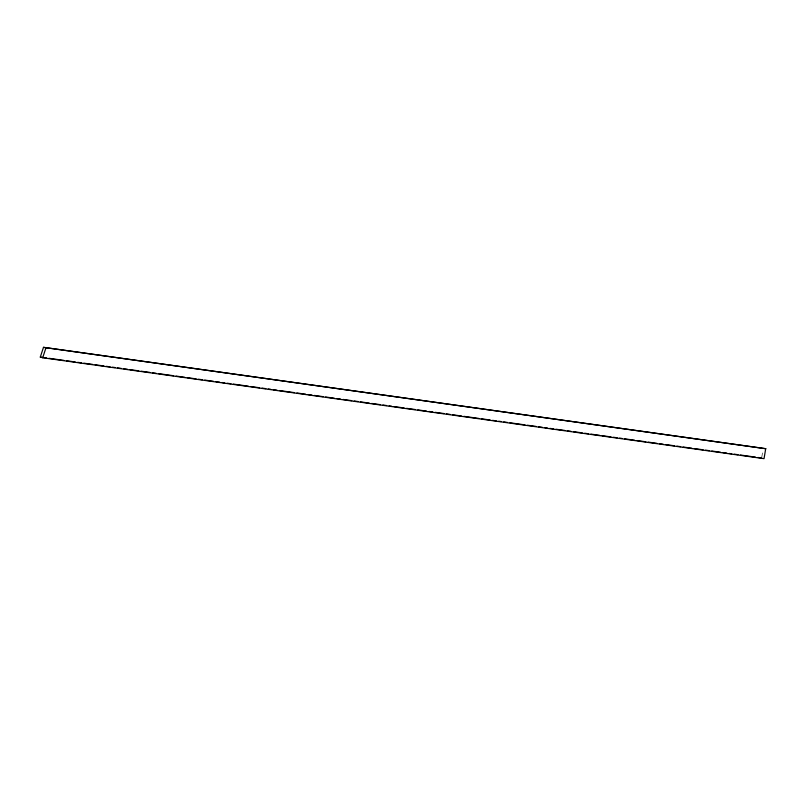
<?xml version="1.0" encoding="UTF-8"?>
<svg xmlns="http://www.w3.org/2000/svg" width="806" height="806" viewBox="0 0 806 806"><rect width="100%" height="100%" fill="white"/><g stroke="black" fill="none" stroke-linecap="round" stroke-linejoin="round"><path stroke-width="0.6" stroke-dasharray="4.03 3.02" d="M761.821 456.891L762.919 450.242"/><path stroke-width="1.21" d="M765.7 448.7L764.048 458.654L42.708 357.753L40.3 357.088L43.484 347.346L765.7 448.7L43.484 347.346M42.708 357.753L45.892 348.011M40.3 357.088L46.526 357.955M49.025 358.307L63.966 360.403M66.465 360.745L75.18 361.965M77.678 362.317L81.416 362.841M83.905 363.184L92.63 364.403M95.118 364.755L103.833 365.974M106.332 366.327L110.069 366.851M112.558 367.193L115.046 367.546M117.545 367.889L121.283 368.413M123.771 368.765L127.509 369.289M129.998 369.632L138.723 370.851M141.211 371.203L149.936 372.422M152.425 372.775L156.163 373.299M158.651 373.641L173.602 375.737M176.101 376.08L184.816 377.299M187.304 377.651L196.029 378.87M198.518 379.223L202.256 379.747M204.754 380.089L213.469 381.309M215.968 381.661L219.706 382.185M222.194 382.528L224.683 382.88M227.171 383.233L230.909 383.747M233.408 384.099L248.359 386.195M250.847 386.537L259.572 387.757M262.061 388.109L265.799 388.633M268.287 388.976L270.776 389.328M273.274 389.681L277.012 390.195M279.501 390.547L294.452 392.643M296.94 392.985L305.665 394.205M308.154 394.557L311.892 395.081M314.38 395.424L323.105 396.653M325.594 396.995L334.319 398.214M336.807 398.567L340.545 399.091M343.044 399.433L351.759 400.653M354.247 401.005L357.985 401.529M360.484 401.872L369.198 403.101M371.697 403.443L380.412 404.662M382.91 405.015L386.648 405.539M389.137 405.881L391.625 406.234M394.114 406.577L404.088 407.977M406.577 408.32L415.302 409.549M417.79 409.891L426.515 411.11M429.004 411.463L432.741 411.987M435.23 412.329L443.955 413.549M446.443 413.901L450.181 414.425M452.67 414.768L461.395 415.997M463.883 416.339L478.835 418.435M481.323 418.777L490.048 419.997M492.537 420.349L496.274 420.873M498.773 421.226L501.261 421.568M503.75 421.921L507.488 422.445M509.986 422.787L524.928 424.883M527.426 425.225L536.141 426.445M538.64 426.797L542.378 427.321M544.866 427.674L547.355 428.016M549.853 428.369L553.591 428.893M556.08 429.235L564.794 430.454M567.293 430.807L571.031 431.331M573.519 431.673L582.244 432.893M584.733 433.245L588.471 433.769M590.959 434.122L599.684 435.341M602.173 435.683L610.898 436.902M613.386 437.255L617.124 437.779M619.613 438.121L622.111 438.474M624.6 438.827L634.564 440.217M637.062 440.57L645.777 441.789M648.266 442.131L656.991 443.35M659.479 443.703L663.217 444.227M665.716 444.569L674.431 445.789M676.929 446.141L680.667 446.665M683.156 447.018L691.87 448.237M694.369 448.579L703.084 449.798M705.582 450.151L709.32 450.675M711.809 451.017L720.534 452.247M723.022 452.589L726.76 453.113M729.249 453.466L731.737 453.808M734.236 454.161L737.974 454.685M740.462 455.027L755.413 457.123M757.902 457.465L761.64 457.989"/></g></svg>
